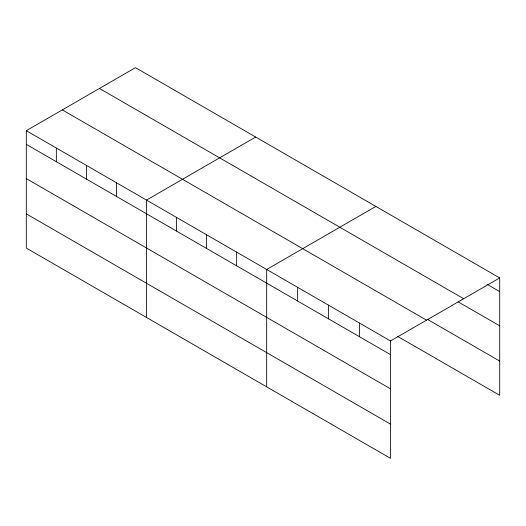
<?xml version="1.0" encoding="UTF-8"?>
<svg xmlns="http://www.w3.org/2000/svg" width="526" height="526" viewBox="0 0 526 526"><rect width="100%" height="100%" fill="white"/><g stroke="black" fill="none" stroke-linecap="round" stroke-linejoin="round"><path stroke-width="0.79" d="M26.3 130.691L390.516 340.966L390.516 458.35L26.3 248.068L26.3 130.691L135.484 67.65L499.7 277.932L499.7 395.309L397.676 336.41M255.675 137.043L146.491 200.084L146.491 317.461M375.866 206.435L266.682 269.476L266.682 386.853M390.516 340.966L499.7 277.932M487.037 284.296L499.7 291.608M99.453 88.453L463.669 298.735M458.185 301.865L499.7 325.831M427.23 319.249L499.7 361.086M62.331 109.888L426.547 320.163M26.3 144.367L390.516 354.642M26.3 178.59L390.516 388.865M26.3 213.852L390.516 424.127M359.554 323.095L359.554 336.772M328.599 305.218L328.599 318.901M297.637 287.347L297.637 301.023M236.634 252.125L236.634 265.801M206.586 234.78L206.586 248.456M176.539 217.429L176.539 231.105M116.443 182.732L116.443 196.415M86.395 165.388L86.395 179.064M56.348 148.036L56.348 161.719"/></g></svg>
